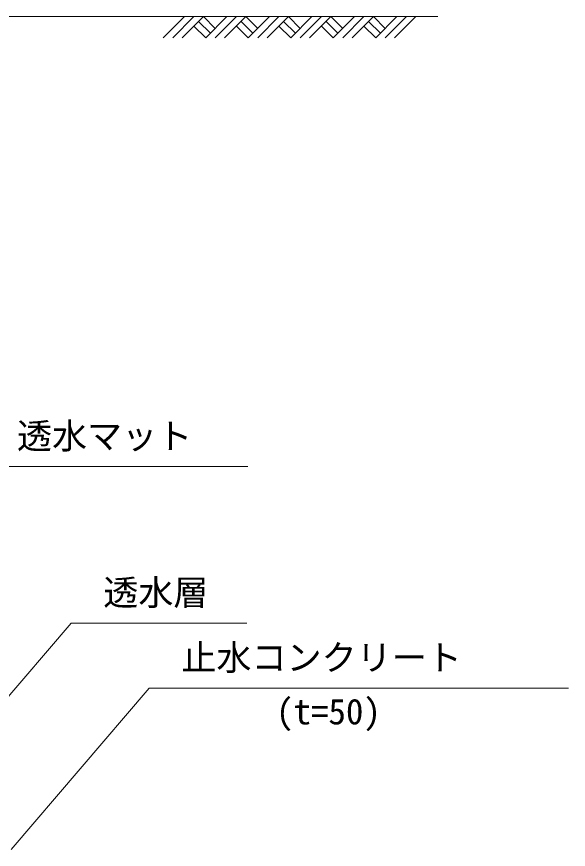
# Model space of a CAD drawing. Units: millimetres, scale not verified. Extents: x -252 to 252048, y 18866 to 78266.
# Drawn here: x 226313 to 231820, y 52372 to 60686 of the extents above; entities that cross this region are included whole.
import ezdxf
from ezdxf.enums import TextEntityAlignment as Align

# ---------------------------------------------------------------- set-up
doc = ezdxf.new("R2010")
doc.units = ezdxf.units.MM
doc.header["$LTSCALE"] = 300
for name, color, linetype, lineweight in [('D-DCR', 7, 'Continuous', 18), ('D-STR', 1, 'Continuous', 18), ('D-STR-HTXT', 7, 'Continuous', 18)]:
    doc.layers.add(name, color=color, linetype=linetype, lineweight=lineweight)
doc.styles.add('ＭＳ ゴシック', font='')
doc.styles.get('ＭＳ ゴシック').set_extended_font_data('MS Gothic')

msp = doc.modelspace()

# ---------------------------------------------------------------- linework, layer by layer
at = {"layer": 'D-DCR'}
for p, q in [((227776.2, 60474.4), (227988.4, 60686.5)), ((227870.5, 60474.4), (228082.6, 60686.5)), ((227964.8, 60474.4), (228176.9, 60686.5)), ((228129.8, 60639.3), (228247.6, 60521.5)), ((228176.9, 60686.5), (228294.8, 60568.6)), ((228200.5, 60474.4), (228412.6, 60686.5)), ((228294.8, 60474.4), (228506.9, 60686.5)), ((228389.1, 60474.4), (228601.2, 60686.5)), ((228554, 60639.3), (228671.9, 60521.5)), ((228601.2, 60686.5), (228719, 60568.6)), ((228624.8, 60474.4), (228836.9, 60686.5)), ((228719, 60474.4), (228931.2, 60686.5)), ((228813.3, 60474.4), (229025.4, 60686.5)), ((228978.3, 60639.3), (229096.2, 60521.5)), ((229025.4, 60686.5), (229143.3, 60568.6)), ((229049, 60474.4), (229261.2, 60686.5)), ((229143.3, 60474.4), (229355.4, 60686.5)), ((229237.6, 60474.4), (229449.7, 60686.5)), ((229402.6, 60639.3), (229520.4, 60521.5)), ((229449.7, 60686.5), (229567.6, 60568.6)), ((229473.3, 60474.4), (229685.4, 60686.5)), ((229567.6, 60474.4), (229779.7, 60686.5)), ((229661.8, 60474.4), (229874, 60686.5)), ((229826.8, 60639.3), (229944.7, 60521.5)), ((229874, 60686.5), (229991.8, 60568.6)), ((229897.5, 60474.4), (230109.7, 60686.5)), ((229991.8, 60474.4), (230204, 60686.5)), ((230086.1, 60474.4), (230298.2, 60686.5)), ((228082.6, 60592.2), (228200.5, 60474.4)), ((228506.9, 60592.2), (228624.8, 60474.4)), ((228931.2, 60592.2), (229049, 60474.4)), ((229355.4, 60592.2), (229473.3, 60474.4)), ((229779.7, 60592.2), (229897.5, 60474.4))]:
    msp.add_line(p, q, dxfattribs=at)
at = {"layer": 'D-STR'}
msp.add_line((224849.9, 60686.5), (230516.5, 60686.5), dxfattribs=at)
at = {"layer": 'D-STR-HTXT'}
for p, q in [((225060.7, 56194.5), (228622.2, 56194.5)), ((225645, 53216.9), (226857.2, 54631.4)), ((226857.2, 54631.4), (228611.5, 54631.4)), ((226256.8, 52371.7), (227637.3, 53982.4)), ((227637.3, 53982.4), (231820.5, 53982.4))]:
    msp.add_line(p, q, dxfattribs=at)

# ---------------------------------------------------------------- texts
at = {"layer": 'D-STR-HTXT', "color": 1, "style": 'ＭＳ ゴシック'}
for s, p in [('透水マット', (226315.5, 56294.5)), ('透水層', (227177.2, 54731.4)), ('止水コンクリート', (227957.3, 54082.4)), ('(t=50)', (228901.9, 53542.3))]:
    msp.add_text(s, height=256.6, dxfattribs=at).set_placement(p, align=Align.BOTTOM_LEFT)

doc.saveas('drawing.dxf')
